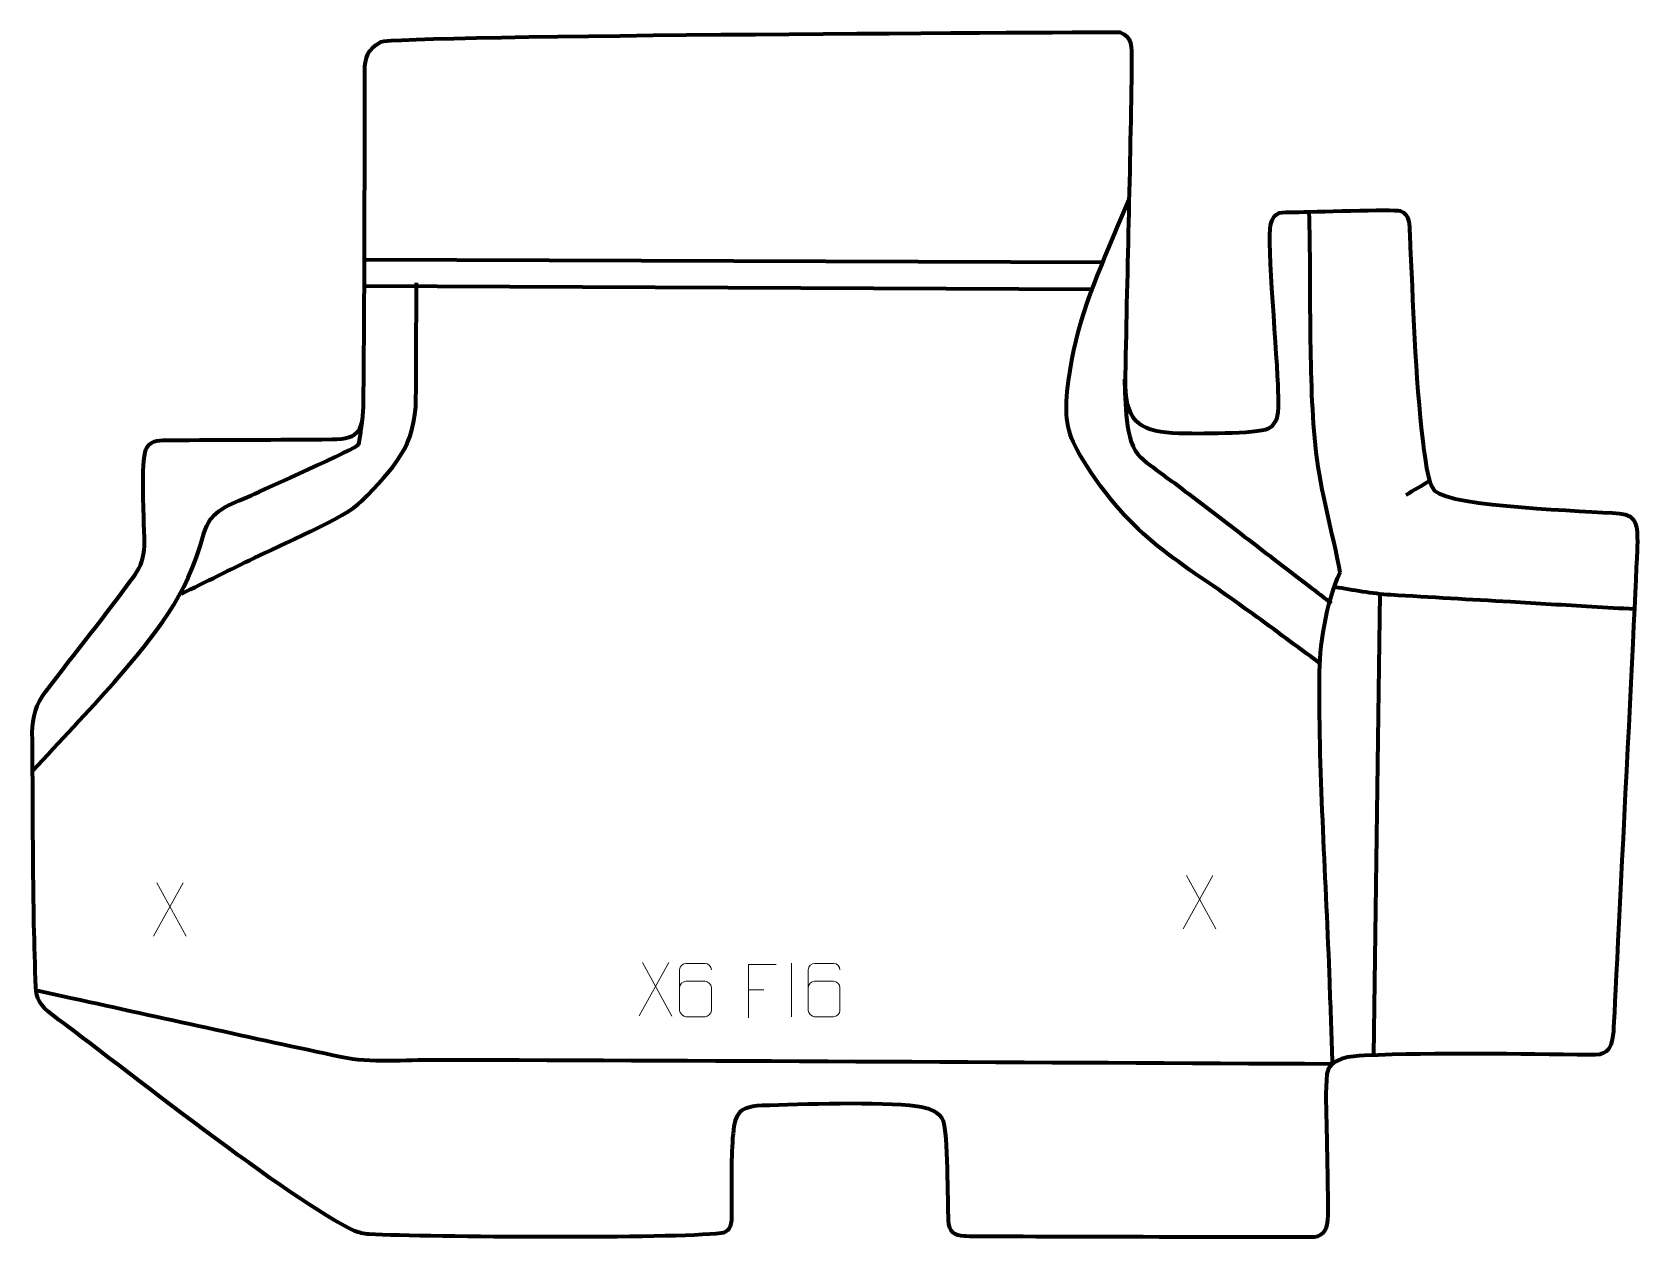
# Model space of a CAD drawing. Header units: millimetres. Extents: x 949 to 1698, y 175 to 738.
import ezdxf

# ---------------------------------------------------------------- set-up
doc = ezdxf.new("R2010")
doc.units = ezdxf.units.MM
doc.header["$MEASUREMENT"] = 0
doc.layers.add('layer 2', color=7, linetype='Continuous')
doc.layers.add('layer 3', color=7, linetype='Continuous')

msp = doc.modelspace()

# ---------------------------------------------------------------- linework, layer by layer
at = {"layer": 'layer 2', "color": 142, "lineweight": 158}
for points, knots in [([(1549.6708, 443.5115), (1539.4284, 451.0414), (1529.1859, 458.5712), (1518.9435, 466.1011), (1518.9435, 466.1011), (1482.9716, 492.376), (1463.1482, 500.2354), (1439.1056, 538.8164), (1439.1056, 538.8164), (1432.3306, 549.6883), (1430.9946, 557.2291), (1432.2431, 570.0151), (1432.2431, 570.0151), (1434.8857, 597.0806), (1443.4846, 617.808), (1453.6897, 642.0717), (1453.6897, 642.0717), (1456.1457, 647.9407), (1458.6017, 653.8096), (1461.0577, 659.6786)], [0, 0, 0, 0, 0.16666667, 0.16666667, 0.16666667, 0.16666667, 0.33333333, 0.33333333, 0.33333333, 0.33333333, 0.5, 0.5, 0.5, 0.5, 0.66666667, 0.66666667, 0.66666667, 0.66666667, 1, 1, 1, 1]), ([(1559.6341, 485.6568), (1556.1893, 503.5997), (1550.3633, 523.7221), (1548.3787, 541.7036), (1548.3787, 541.7036), (1544.5846, 576.0806), (1546.1821, 618.1265), (1545.1291, 653.8833)], [0, 0, 0, 0, 0.33333333, 0.33333333, 0.33333333, 0.33333333, 1, 1, 1, 1]), ([(1018.8403, 475.6185), (1030.1955, 481.2128), (1041.5506, 486.8072), (1052.9058, 492.4015), (1052.9058, 492.4015), (1063.9563, 497.6675), (1095.7507, 511.3797), (1102.9109, 518.8474), (1102.9109, 518.8474), (1117.7351, 534.2383), (1128.276, 544.2748), (1128.3107, 567.0767), (1128.3107, 567.0767), (1128.3379, 584.943), (1128.5008, 602.7871), (1128.5855, 620.6503)], [0, 0, 0, 0, 0.2, 0.2, 0.2, 0.2, 0.4, 0.4, 0.4, 0.4, 0.6, 0.6, 0.6, 0.6, 1, 1, 1, 1]), ([(1458.8524, 575.737), (1459.5011, 565.9737), (1458.7848, 546.1663), (1466.4216, 539.3158), (1466.4216, 539.3158), (1471.1011, 535.1182), (1478.0009, 530.4958), (1483.1735, 526.5835), (1483.1735, 526.5835), (1504.3376, 510.5761), (1525.3601, 494.2395), (1546.4426, 478.1037), (1546.4426, 478.1037), (1548.9614, 476.1759), (1551.4802, 474.2481), (1553.999, 472.3203), (1553.999, 472.3203), (1553.999, 472.3203), (1555.5103, 471.1636), (1555.5103, 471.1636)], [0, 0, 0, 0, 0.16666667, 0.16666667, 0.16666667, 0.16666667, 0.33333333, 0.33333333, 0.33333333, 0.33333333, 0.5, 0.5, 0.5, 0.5, 0.66666667, 0.66666667, 0.66666667, 0.66666667, 1, 1, 1, 1]), ([(949.4157, 392.9841), (962.1369, 406.8026), (975.2005, 420.5436), (987.6649, 434.5682), (987.6649, 434.5682), (1007.5939, 457.9022), (1020.9316, 473.5539), (1029.2094, 503.2872), (1029.2094, 503.2872), (1032.5899, 515.4302), (1041.0756, 516.6943), (1051.4376, 521.5209), (1051.4376, 521.5209), (1057.1144, 524.1343), (1100.8193, 543.6052), (1101.5225, 545.2847), (1101.5225, 545.2847), (1102.0284, 546.4929), (1103.0708, 554.93), (1103.3426, 556.9107)], [0, 0, 0, 0, 0.16666667, 0.16666667, 0.16666667, 0.16666667, 0.33333333, 0.33333333, 0.33333333, 0.33333333, 0.5, 0.5, 0.5, 0.5, 0.66666667, 0.66666667, 0.66666667, 0.66666667, 1, 1, 1, 1]), ([(951.074, 290.5717), (956.6593, 289.354), (962.2446, 288.1363), (967.8299, 286.9187), (967.8299, 286.9187), (1009.7461, 277.777), (1051.6381, 268.4843), (1093.5845, 259.4871), (1093.5845, 259.4871), (1106.9172, 256.6274), (1123.409, 258.189), (1137.1859, 258.193), (1137.1859, 258.193), (1276.7913, 257.8128), (1416.4205, 256.9151), (1556.0282, 256.3044), (1556.0282, 256.3044), (1555.5979, 268.9749), (1555.1676, 281.6455), (1554.7374, 294.316), (1554.7374, 294.316), (1553.0565, 341.5712), (1549.6677, 389.2377), (1549.8589, 436.4893), (1549.8589, 436.4893), (1549.9174, 450.9363), (1552.7822, 470.9232), (1559.6341, 485.6568)], [0, 0, 0, 0, 0.125, 0.125, 0.125, 0.125, 0.25, 0.25, 0.25, 0.25, 0.375, 0.375, 0.375, 0.375, 0.5, 0.5, 0.5, 0.5, 0.625, 0.625, 0.625, 0.625, 0.75, 0.75, 0.75, 0.75, 1, 1, 1, 1]), ([(1557.1335, 478.8498), (1565.7142, 477.4989), (1574.3157, 475.7602), (1582.991, 475.241), (1582.991, 475.241), (1601.6504, 474.1244), (1620.3149, 473.0468), (1638.9757, 471.9471), (1638.9757, 471.9471), (1651.6277, 471.2015), (1664.2798, 470.4558), (1676.9318, 469.7102), (1676.9318, 469.7102), (1683.5742, 469.3188), (1690.2165, 468.9273), (1696.8588, 468.5359)], [0, 0, 0, 0, 0.2, 0.2, 0.2, 0.2, 0.4, 0.4, 0.4, 0.4, 0.6, 0.6, 0.6, 0.6, 1, 1, 1, 1])]:
    msp.add_open_spline(points, degree=3, knots=knots, dxfattribs=at)
for points in [[(1104.2777, 631.6289), (1104.2777, 631.6289), (1448.8204, 630.4362), (1448.8204, 630.4362)], [(1104.2254, 619.3268), (1104.2254, 619.3268), (1443.4895, 617.6975), (1443.4895, 617.6975)], [(1590.3999, 521.7281), (1593.8854, 524.1175), (1597.656, 526.1529), (1601.3024, 528.2923)], [(1575.3308, 260.2892), (1575.3308, 260.2892), (1578.2459, 475.526), (1578.2459, 475.526)]]:
    msp.add_open_spline(points, degree=3, dxfattribs=at)
at = {"layer": 'layer 2', "color": 250, "lineweight": 9}
for points in [[(1019.6395, 340.7517), (1019.6395, 340.7517), (1005.8989, 315.8559), (1005.8989, 315.8559)], [(1007.3535, 340.7517), (1007.3535, 340.7517), (1021.0941, 315.7982), (1021.0941, 315.7982)], [(1500.1155, 344.2019), (1500.1155, 344.2019), (1486.3749, 319.3061), (1486.3749, 319.3061)], [(1487.8295, 344.2019), (1487.8295, 344.2019), (1501.5701, 319.2484), (1501.5701, 319.2484)], [(1246.2511, 303.4911), (1246.2511, 303.4911), (1232.5105, 278.5953), (1232.5105, 278.5953)], [(1233.9651, 303.4911), (1233.9651, 303.4911), (1247.7057, 278.5376), (1247.7057, 278.5376)], [(1303.5113, 303.2095), (1303.5113, 303.2095), (1303.5113, 278.2354), (1303.5113, 278.2354)], [(1283.5113, 290.7224), (1283.5113, 290.7224), (1290.6794, 290.7224), (1290.6794, 290.7224)]]:
    msp.add_open_spline(points, degree=3, dxfattribs=at)
for points, knots in [([(1266.1573, 300.1952), (1266.1332, 301.5347), (1264.777, 303.1879), (1263.2051, 303.1536), (1263.2051, 303.1536), (1260.2203, 303.1533), (1257.2351, 303.1533), (1254.2497, 303.1536), (1254.2497, 303.1536), (1253.0306, 303.1685), (1251.3024, 301.7309), (1251.2974, 300.1952), (1251.2974, 300.1952), (1251.2977, 293.8347), (1251.2977, 287.4739), (1251.2974, 281.1132), (1251.2974, 281.1132), (1251.3021, 279.9503), (1253.0306, 278.1792), (1254.2497, 278.1548), (1254.2497, 278.1548), (1257.2351, 278.1551), (1260.2203, 278.1551), (1263.2051, 278.1548), (1263.2051, 278.1548), (1264.4832, 278.1986), (1266.1529, 279.8131), (1266.1573, 281.1132), (1266.1573, 281.1132), (1266.1573, 284.6965), (1266.1573, 288.2796), (1266.1573, 291.8623), (1266.1573, 291.8623), (1266.1188, 293.3405), (1264.5361, 294.7734), (1263.2051, 294.7714), (1263.2051, 294.7714), (1260.2203, 294.7717), (1257.2351, 294.7717), (1254.2497, 294.7714), (1254.2497, 294.7714), (1252.9202, 294.7764), (1251.2772, 293.2691), (1251.3189, 291.8406)], [0, 0, 0, 0, 0.08333333, 0.08333333, 0.08333333, 0.08333333, 0.16666667, 0.16666667, 0.16666667, 0.16666667, 0.25, 0.25, 0.25, 0.25, 0.33333333, 0.33333333, 0.33333333, 0.33333333, 0.41666667, 0.41666667, 0.41666667, 0.41666667, 0.5, 0.5, 0.5, 0.5, 0.58333333, 0.58333333, 0.58333333, 0.58333333, 0.66666667, 0.66666667, 0.66666667, 0.66666667, 0.75, 0.75, 0.75, 0.75, 0.83333333, 0.83333333, 0.83333333, 0.83333333, 1, 1, 1, 1]), ([(1296.3853, 302.6021), (1296.3853, 302.6021), (1283.5113, 302.6021), (1283.5113, 302.6021), (1283.5113, 302.6021), (1283.5113, 302.6021), (1283.5113, 277.6485), (1283.5113, 277.6485)], [0, 0, 0, 0, 0.33333333, 0.33333333, 0.33333333, 0.33333333, 1, 1, 1, 1]), ([(1326.1573, 300.1952), (1326.1332, 301.5347), (1324.777, 303.1879), (1323.2051, 303.1536), (1323.2051, 303.1536), (1320.2203, 303.1533), (1317.2351, 303.1533), (1314.2497, 303.1536), (1314.2497, 303.1536), (1313.0306, 303.1685), (1311.3024, 301.7309), (1311.2974, 300.1952), (1311.2974, 300.1952), (1311.2977, 293.8347), (1311.2977, 287.4739), (1311.2974, 281.1132), (1311.2974, 281.1132), (1311.3021, 279.9503), (1313.0306, 278.1792), (1314.2497, 278.1548), (1314.2497, 278.1548), (1317.2351, 278.1551), (1320.2203, 278.1551), (1323.2051, 278.1548), (1323.2051, 278.1548), (1324.4832, 278.1986), (1326.1529, 279.8131), (1326.1573, 281.1132), (1326.1573, 281.1132), (1326.1573, 284.6965), (1326.1573, 288.2796), (1326.1573, 291.8623), (1326.1573, 291.8623), (1326.1188, 293.3405), (1324.5361, 294.7734), (1323.2051, 294.7714), (1323.2051, 294.7714), (1320.2203, 294.7717), (1317.2351, 294.7717), (1314.2497, 294.7714), (1314.2497, 294.7714), (1312.9202, 294.7764), (1311.2772, 293.2691), (1311.3189, 291.8406)], [0, 0, 0, 0, 0.08333333, 0.08333333, 0.08333333, 0.08333333, 0.16666667, 0.16666667, 0.16666667, 0.16666667, 0.25, 0.25, 0.25, 0.25, 0.33333333, 0.33333333, 0.33333333, 0.33333333, 0.41666667, 0.41666667, 0.41666667, 0.41666667, 0.5, 0.5, 0.5, 0.5, 0.58333333, 0.58333333, 0.58333333, 0.58333333, 0.66666667, 0.66666667, 0.66666667, 0.66666667, 0.75, 0.75, 0.75, 0.75, 0.83333333, 0.83333333, 0.83333333, 0.83333333, 1, 1, 1, 1])]:
    msp.add_open_spline(points, degree=3, knots=knots, dxfattribs=at)
at = {"layer": 'layer 3', "color": 242, "lineweight": 158}
msp.add_open_spline([(1547.5751, 175.3106), (1551.5517, 176.1067), (1553.7845, 178.5245), (1553.8154, 185.7244), (1553.8154, 185.7244), (1553.862, 196.5532), (1553.5159, 207.5404), (1553.3773, 218.3868), (1553.3773, 218.3868), (1553.3298, 220.9115), (1553.2706, 223.4349), (1553.2113, 225.9593), (1553.2113, 225.9593), (1553.0414, 233.1939), (1552.5501, 244.6387), (1553.4111, 251.4284), (1553.4111, 251.4284), (1554.3912, 259.1573), (1564.8435, 259.8716), (1570.9299, 260.121), (1570.9299, 260.121), (1605.0475, 261.5189), (1642.397, 260.816), (1676.6028, 260.422), (1676.6028, 260.422), (1682.7051, 260.3516), (1686.0614, 261.2933), (1687.0371, 270.5908), (1687.0371, 270.5908), (1687.0371, 270.5908), (1698.2363, 492.5597), (1698.2423, 499.5695), (1698.2423, 499.5695), (1698.2483, 506.5793), (1698.4954, 512.345), (1689.8933, 513.0853), (1689.8933, 513.0853), (1674.7386, 514.3894), (1611.7427, 515.945), (1603.5463, 523.7332), (1603.5463, 523.7332), (1600.3508, 526.7696), (1598.8057, 541.2984), (1598.2773, 545.6373), (1598.2773, 545.6373), (1594.3829, 577.6204), (1593.5576, 611.2343), (1592.0031, 643.4985), (1592.0031, 643.4985), (1591.7975, 647.6952), (1592.2721, 652.7224), (1587.571, 654.28), (1587.571, 654.28), (1584.7621, 655.2107), (1545.354, 653.8607), (1538.7599, 653.7009), (1538.7599, 653.7009), (1532.01, 653.5399), (1528.9608, 654.8407), (1527.1177, 647.6939), (1527.1177, 647.6939), (1525.3677, 640.9091), (1530.4315, 584.8408), (1530.6582, 570.0021), (1530.6582, 570.0021), (1530.7469, 564.1963), (1532.1163, 555.561), (1525.9708, 552.6927), (1525.9708, 552.6927), (1520.826, 550.2914), (1491.5257, 550.3725), (1484.288, 550.59), (1484.288, 550.59), (1467.3955, 551.3669), (1459.5862, 554.8297), (1459.2374, 572.7985), (1459.2374, 572.7985), (1459.9618, 623.5225), (1461.7028, 674.3429), (1462.2391, 725.0213), (1462.2391, 725.0213), (1462.2952, 730.2906), (1462.5786, 735.7504), (1456.6934, 737.732), (1456.6934, 737.732), (1456.6934, 737.732), (1117.8796, 736.4752), (1111.8433, 733.1497), (1111.8433, 733.1497), (1105.807, 729.8242), (1104.4009, 725.8898), (1104.401, 719.2952), (1104.401, 719.2952), (1104.4016, 667.9772), (1104.3593, 616.3613), (1103.823, 565.0516), (1103.823, 565.0516), (1103.6892, 552.2461), (1102.4999, 547.8462), (1089.0694, 547.6938), (1089.0694, 547.6938), (1063.731, 547.4061), (1038.3964, 547.6576), (1013.046, 547.2571), (1013.046, 547.2571), (1009.2796, 547.1915), (1005.2621, 547.6466), (1002.813, 544.0501), (1002.813, 544.0501), (999.8923, 539.7609), (1001.2459, 515.7253), (1001.3536, 509.2804), (1001.3536, 509.2804), (1001.4557, 499.4827), (1003.0449, 492.8204), (997.0701, 484.2766), (997.0701, 484.2766), (983.6155, 465.9278), (969.2806, 448.0494), (955.4733, 429.9239), (955.4733, 429.9239), (951.1818, 424.2903), (949.1797, 417.8982), (949.2611, 410.835), (949.2611, 410.835), (949.717, 371.2793), (949.2677, 331.4568), (950.9773, 291.9599), (950.9773, 291.9599), (951.1952, 286.9904), (952.524, 283.5818), (958.8732, 278.9125), (958.8732, 278.9125), (989.0875, 256.6921), (1070.944, 191.2782), (1099.4991, 178.3828), (1099.4991, 178.3828), (1101.6147, 177.4274), (1103.8526, 176.8349), (1106.5338, 176.7062), (1106.5338, 176.7062), (1134.2728, 175.3742), (1247.8959, 174.5613), (1270.6944, 177.1919), (1270.6944, 177.1919), (1273.9228, 177.5644), (1275.5158, 179.7381), (1275.5689, 185.296), (1275.5689, 185.296), (1275.68, 196.9218), (1275.1733, 208.0599), (1275.9306, 219.7499), (1275.9306, 219.7499), (1276.3498, 225.2931), (1276.6358, 229.3107), (1278.1819, 232.0475), (1278.1819, 232.0475), (1279.872, 235.0391), (1283.1003, 236.4981), (1289.7925, 236.7368), (1289.7925, 236.7368), (1308.0412, 237.3876), (1344.4485, 238.6558), (1362.1382, 236.3509), (1362.1382, 236.3509), (1367.4894, 235.6536), (1372.6253, 233.8855), (1374.4894, 229.4446), (1374.4894, 229.4446), (1376.5018, 224.6505), (1376.4668, 191.0547), (1376.7921, 183.2899), (1376.7921, 183.2899), (1377.038, 177.4204), (1379.6919, 176.0998), (1384.2408, 175.803), (1384.2408, 175.803), (1388.7897, 175.5062), (1547.5751, 175.3106), (1547.5751, 175.3106)], degree=3, knots=[0, 0, 0, 0, 0.02173913, 0.02173913, 0.02173913, 0.02173913, 0.04347826, 0.04347826, 0.04347826, 0.04347826, 0.06521739, 0.06521739, 0.06521739, 0.06521739, 0.08695652, 0.08695652, 0.08695652, 0.08695652, 0.10869565, 0.10869565, 0.10869565, 0.10869565, 0.13043478, 0.13043478, 0.13043478, 0.13043478, 0.15217391, 0.15217391, 0.15217391, 0.15217391, 0.17391304, 0.17391304, 0.17391304, 0.17391304, 0.19565217, 0.19565217, 0.19565217, 0.19565217, 0.2173913, 0.2173913, 0.2173913, 0.2173913, 0.23913043, 0.23913043, 0.23913043, 0.23913043, 0.26086957, 0.26086957, 0.26086957, 0.26086957, 0.2826087, 0.2826087, 0.2826087, 0.2826087, 0.30434783, 0.30434783, 0.30434783, 0.30434783, 0.32608696, 0.32608696, 0.32608696, 0.32608696, 0.34782609, 0.34782609, 0.34782609, 0.34782609, 0.36956522, 0.36956522, 0.36956522, 0.36956522, 0.39130435, 0.39130435, 0.39130435, 0.39130435, 0.41304348, 0.41304348, 0.41304348, 0.41304348, 0.43478261, 0.43478261, 0.43478261, 0.43478261, 0.45652174, 0.45652174, 0.45652174, 0.45652174, 0.47826087, 0.47826087, 0.47826087, 0.47826087, 0.5, 0.5, 0.5, 0.5, 0.52173913, 0.52173913, 0.52173913, 0.52173913, 0.54347826, 0.54347826, 0.54347826, 0.54347826, 0.56521739, 0.56521739, 0.56521739, 0.56521739, 0.58695652, 0.58695652, 0.58695652, 0.58695652, 0.60869565, 0.60869565, 0.60869565, 0.60869565, 0.63043478, 0.63043478, 0.63043478, 0.63043478, 0.65217391, 0.65217391, 0.65217391, 0.65217391, 0.67391304, 0.67391304, 0.67391304, 0.67391304, 0.69565217, 0.69565217, 0.69565217, 0.69565217, 0.7173913, 0.7173913, 0.7173913, 0.7173913, 0.73913043, 0.73913043, 0.73913043, 0.73913043, 0.76086957, 0.76086957, 0.76086957, 0.76086957, 0.7826087, 0.7826087, 0.7826087, 0.7826087, 0.80434783, 0.80434783, 0.80434783, 0.80434783, 0.82608696, 0.82608696, 0.82608696, 0.82608696, 0.84782609, 0.84782609, 0.84782609, 0.84782609, 0.86956522, 0.86956522, 0.86956522, 0.86956522, 0.89130435, 0.89130435, 0.89130435, 0.89130435, 0.91304348, 0.91304348, 0.91304348, 0.91304348, 0.93478261, 0.93478261, 0.93478261, 0.93478261, 0.95652174, 0.95652174, 0.95652174, 0.95652174, 1, 1, 1, 1], dxfattribs=at)

doc.saveas('drawing.dxf')
